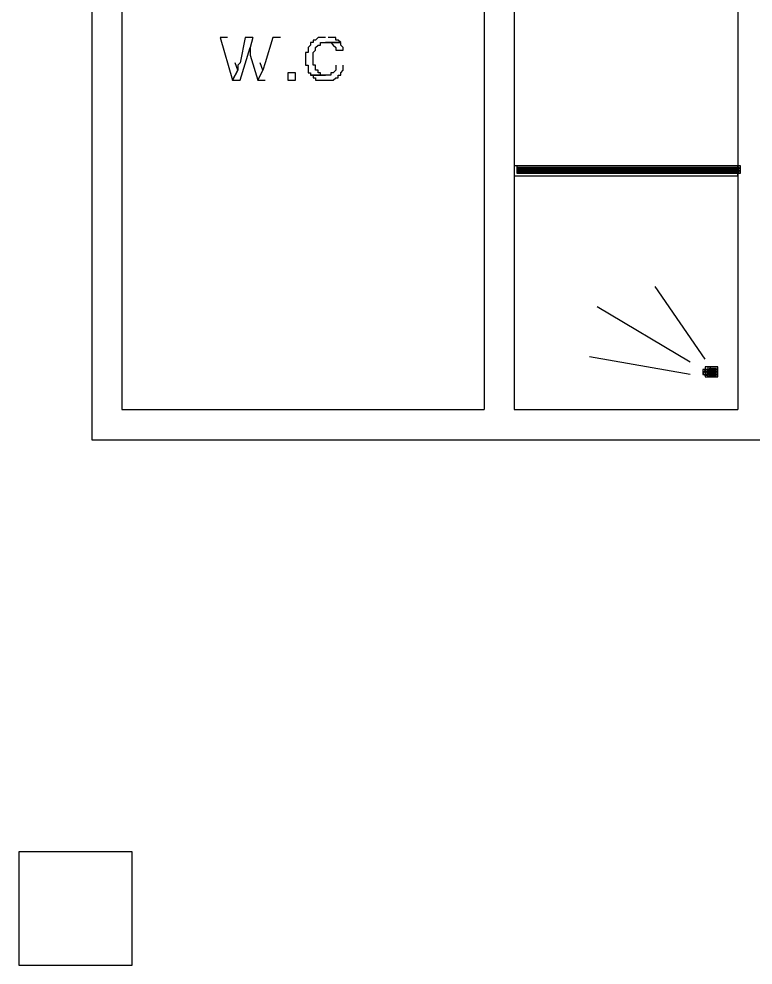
# Model space of a CAD drawing. Header units: millimetres. Extents: x 32 to 412, y 50 to 564.
# Drawn here: x 235.76 to 260.51, y 189.46 to 221.36 of the extents above; entities that cross this region are included whole.
import ezdxf

# ---------------------------------------------------------------- set-up
doc = ezdxf.new("R2010")
doc.units = ezdxf.units.MM
doc.layers.add('lease-plan', color=7, linetype='CONTINUOUS')

msp = doc.modelspace()

# ---------------------------------------------------------------- linework, layer by layer
at = {"layer": 'lease-plan', "color": 7}
for points in [[(260, 241.498), (260, 208.192)], [(238.22, 225.057), (238.22, 207.176)], [(239.237, 225.057), (239.237, 208.192)], [(251.441, 225.057), (251.441, 208.192)], [(252.458, 225.057), (252.458, 208.192)], [(242.797, 220.735), (242.542, 220.735), (242.966, 219.294), (243.136, 219.633), (243.051, 219.887)], [(243.644, 220.735), (243.39, 220.735), (243.22, 219.887), (243.136, 219.803), (243.136, 219.633), (242.966, 219.294), (243.22, 219.294), (243.559, 220.396)], [(243.644, 220.735), (243.559, 220.396), (243.559, 220.142), (243.814, 219.294), (243.983, 219.633), (243.898, 219.887)], [(244.576, 220.735), (244.322, 220.735), (244.068, 219.887), (243.983, 219.633), (243.814, 219.294), (244.068, 219.294)], [(246.102, 220.735), (245.932, 220.735), (245.848, 220.735), (245.763, 220.65), (245.678, 220.65), (245.678, 220.565), (245.593, 220.565), (245.593, 220.481), (245.509, 220.396), (245.509, 220.226), (245.424, 220.226), (245.424, 219.803), (245.509, 219.803), (245.509, 219.548), (245.593, 219.548), (245.593, 219.464), (246.102, 219.464), (246.017, 219.464), (245.932, 219.464), (245.932, 219.548), (245.848, 219.548), (245.848, 219.633), (245.763, 219.633), (245.763, 219.803), (245.678, 219.803), (245.678, 220.226), (245.763, 220.311), (245.763, 220.396), (245.848, 220.481), (245.932, 220.481), (245.932, 220.565), (246.102, 220.565), (246.61, 220.565), (246.526, 220.65), (246.441, 220.65), (246.441, 220.735), (246.356, 220.735), (246.271, 220.735), (246.187, 220.735)], [(246.61, 220.565), (246.102, 220.565), (246.271, 220.565), (246.356, 220.481), (246.441, 220.396), (246.441, 220.311), (246.695, 220.311), (246.695, 220.396), (246.61, 220.481), (246.61, 220.565)], [(246.441, 219.803), (246.441, 219.633), (246.356, 219.548), (246.271, 219.548), (246.271, 219.464), (246.187, 219.464), (245.593, 219.464), (245.678, 219.464), (245.678, 219.379), (245.763, 219.379), (245.763, 219.294), (245.848, 219.294), (246.017, 219.294), (246.187, 219.294), (246.356, 219.294), (246.441, 219.379), (246.526, 219.379), (246.526, 219.464), (246.61, 219.464), (246.61, 219.548), (246.695, 219.633), (246.695, 219.803)], [(244.831, 219.294), (245.085, 219.294), (245.085, 219.548), (244.831, 219.548), (244.831, 219.294), (244.831, 219.294)], [(252.458, 216.074), (260, 216.074), (260, 216.413), (252.458, 216.413), (252.458, 216.074), (252.458, 216.074), (260, 216.074), (260, 216.413), (252.458, 216.413), (252.458, 216.074), (252.458, 216.074), (252.458, 208.192)], [(252.542, 216.328), (260.085, 216.328), (260.085, 216.413), (252.542, 216.413), (252.542, 216.328), (252.542, 216.328)], [(252.542, 216.243), (260.085, 216.243), (260.085, 216.328), (252.542, 216.328), (252.542, 216.243), (252.542, 216.243)], [(252.585, 216.37), (260.042, 216.37)], [(252.585, 216.286), (260.042, 216.286)], [(252.542, 216.159), (260.085, 216.159), (260.085, 216.243), (252.542, 216.243), (252.542, 216.159), (252.542, 216.159)], [(252.585, 216.201), (260.042, 216.201)], [(258.898, 209.887), (257.204, 212.345)], [(255.254, 211.667), (258.39, 209.803)], [(258.39, 209.379), (255, 209.972)], [(259.237, 209.548), (259.068, 209.548), (259.068, 209.633), (258.898, 209.633), (258.898, 209.548), (258.814, 209.548), (258.814, 209.379), (258.898, 209.379), (258.898, 209.294), (258.983, 209.294), (259.153, 209.294), (259.153, 209.379), (259.237, 209.379), (259.237, 209.548), (258.898, 209.548), (258.814, 209.379), (259.153, 209.294), (259.237, 209.548), (259.237, 209.548)], [(258.983, 209.548), (259.322, 209.548), (259.322, 209.633), (258.983, 209.633), (258.983, 209.548), (258.983, 209.548)], [(259.026, 209.591), (259.279, 209.591)], [(258.898, 209.464), (259.322, 209.464), (259.322, 209.548), (258.898, 209.548), (258.898, 209.464), (258.898, 209.464)], [(258.898, 209.379), (259.322, 209.379), (259.322, 209.464), (258.898, 209.464), (258.898, 209.379), (258.898, 209.379)], [(258.94, 209.506), (259.279, 209.506)], [(258.94, 209.421), (259.279, 209.421)], [(258.983, 209.294), (259.322, 209.294), (259.322, 209.379), (258.983, 209.379), (258.983, 209.294), (258.983, 209.294)], [(259.026, 209.337), (259.279, 209.337)], [(239.237, 208.192), (251.441, 208.192)], [(252.458, 208.192), (260, 208.192)], [(238.22, 207.176), (270.254, 207.176)], [(235.763, 189.464), (239.576, 189.464), (239.576, 193.277), (235.763, 193.277), (235.763, 189.464), (235.763, 189.464)]]:
    msp.add_lwpolyline(points, dxfattribs=at)

doc.saveas('drawing.dxf')
